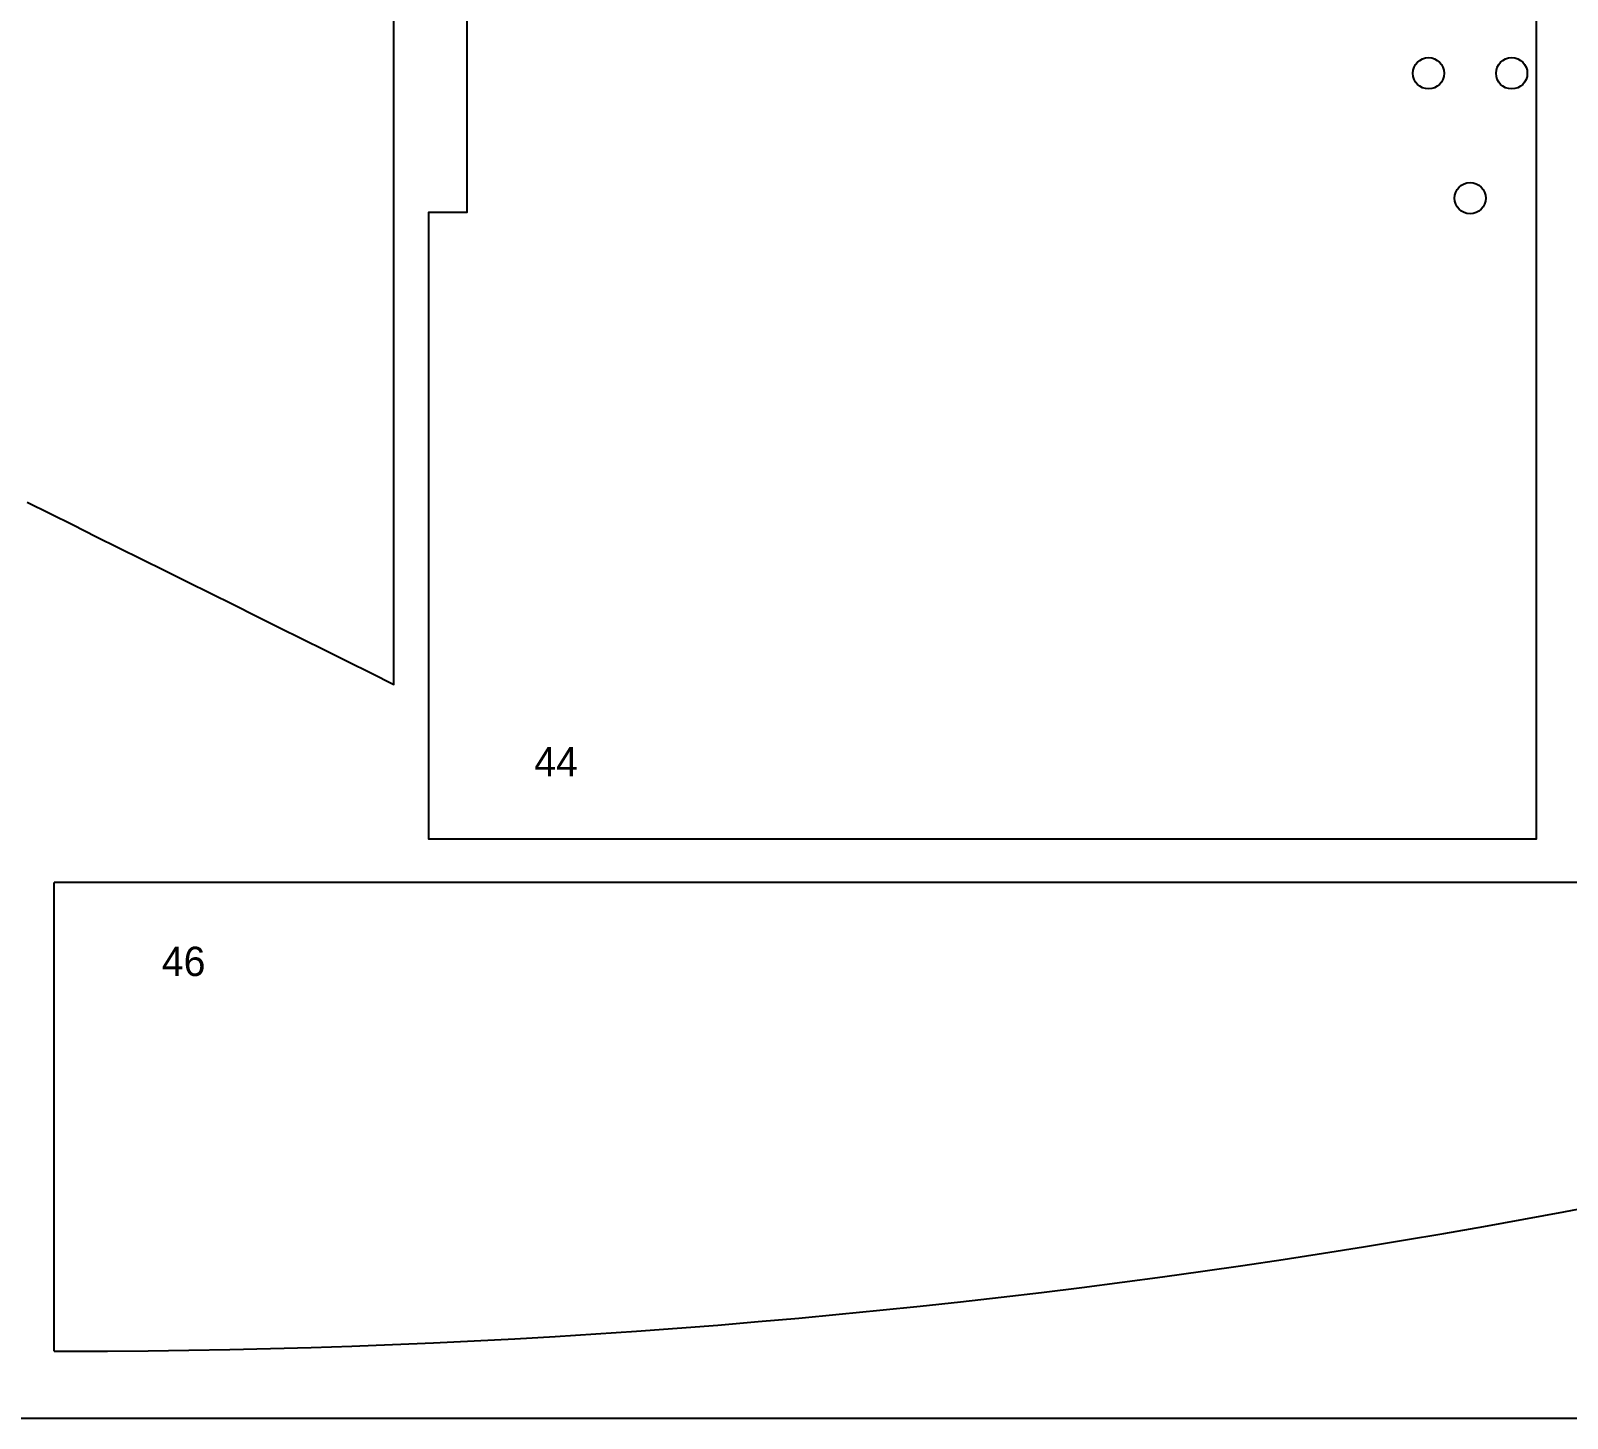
# Model space of a CAD drawing. Header units: inches. Extents: x -1244 to -570, y -2074 to -1714.
# Drawn here: x -1126.22 to -1101.67, y -2004.53 to -1982.37 of the extents above; entities that cross this region are included whole.
import ezdxf

# ---------------------------------------------------------------- set-up
doc = ezdxf.new("R2010")
doc.units = ezdxf.units.IN
doc.header["$LTSCALE"] = 0.1
doc.header["$MEASUREMENT"] = 0
doc.layers.add('cockpit', color=1, linetype='Continuous', lineweight=20)
doc.layers.add('pic', color=1, linetype='Continuous')

msp = doc.modelspace()

# ---------------------------------------------------------------- linework, layer by layer
at = {"color": 7, "linetype": 'Continuous', "lineweight": 25}
for p, q in [((-1125.84456, -2003.45562), (-1125.84456, -1995.96962)), ((-1083.79924, -1995.96962), (-1125.84456, -1995.96962)), ((-1125.84456, -2003.45562), (-1125.64505, -2003.45562))]:
    msp.add_line(p, q, dxfattribs=at)
for points in [[(-1119.25108, -1981.24576), (-1119.25108, -1985.27234), (-1119.86508, -1985.27234), (-1119.86508, -1995.27234), (-1102.16508, -1995.27234), (-1102.16508, -1973.74543)], [(-1126.27534, -1989.89733), (-1125.90927, -1990.07895), (-1125.5432, -1990.26059), (-1125.17714, -1990.44226), (-1124.8111, -1990.62394), (-1124.44506, -1990.80565), (-1124.07904, -1990.98737), (-1123.71302, -1991.16912), (-1123.34702, -1991.35089), (-1122.98102, -1991.53268), (-1122.61504, -1991.71449), (-1122.24907, -1991.89632), (-1121.88311, -1992.07817), (-1121.51715, -1992.26004), (-1121.15121, -1992.44194), (-1120.78528, -1992.62385), (-1120.41936, -1992.80578), (-1120.41936, -1976.46015)]]:
    msp.add_lwpolyline(points, dxfattribs=at)
for centre in [(-1103.89008, -1983.04718), (-1102.56191, -1983.04718), (-1103.226, -1985.04119)]:
    msp.add_circle(centre, 0.25, dxfattribs=at)
msp.add_arc((-1125.64505, -1873.96962), 129.486, 270, 288.4123811, dxfattribs=at)
at = {"layer": 'pic', "color": 1}
msp.add_lwpolyline([(-1195.00188, -2004.52627), (-1081.50188, -2004.52627), (-1081.50188, -1961.52627), (-1195.00188, -1961.52627)], close=True, dxfattribs=at)

# ---------------------------------------------------------------- texts
at = {"layer": 'cockpit', "lineweight": 100}
for s, p in [('44', (-1118.17541, -1994.2763)), ('46', (-1124.12522, -1997.4635))]:
    msp.add_text(s, height=0.468379, dxfattribs=at).set_placement(p)

doc.saveas('drawing.dxf')
